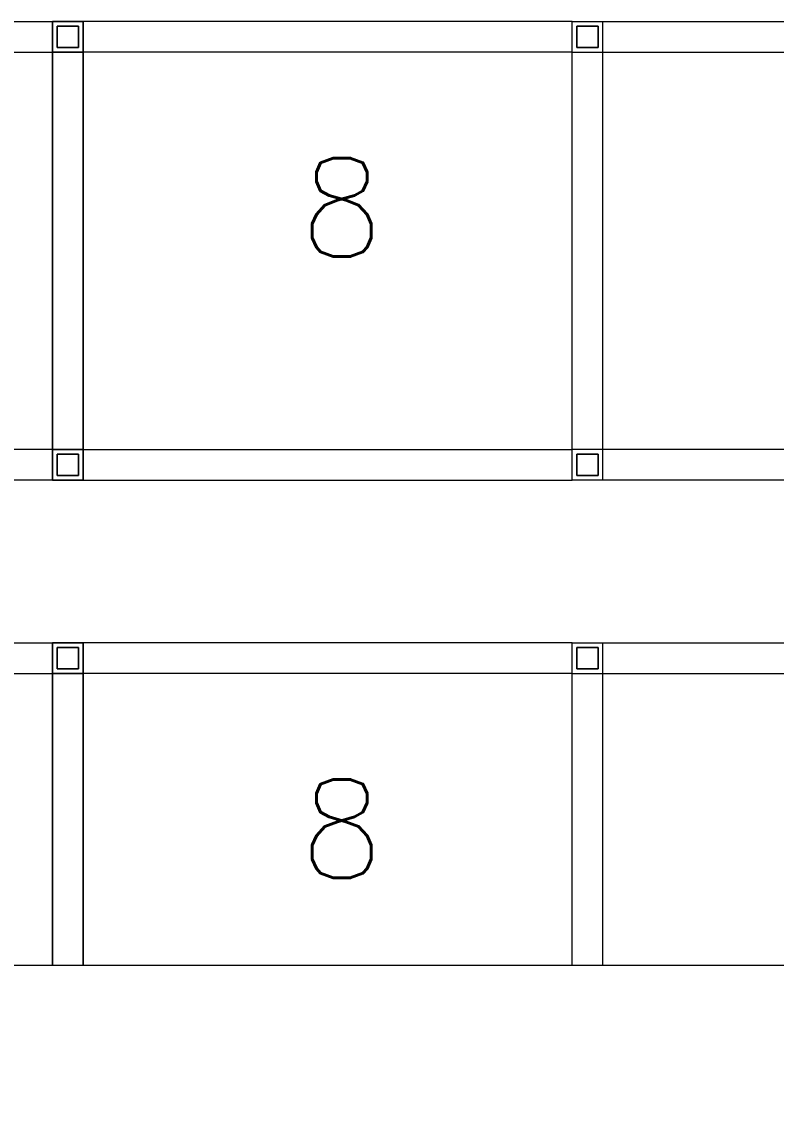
# Model space of a CAD drawing. Header units: millimetres. Extents: x -131970 to 468030, y -148196 to 152489.
# Drawn here: x 91458 to 93927, y 117894 to 121426 of the extents above; entities that cross this region are included whole.
import ezdxf
from ezdxf.xclip import XClip

# ---------------------------------------------------------------- set-up
doc = ezdxf.new("R2010")
doc.units = ezdxf.units.MM
doc.header["$LTSCALE"] = 500
doc.header["$XCLIPFRAME"] = 2
doc.layers.get('0').update_dxf_attribs({"linetype": 'CONTINUOUS'})
doc.layers.add('0 DIMENSION', color=1, linetype='CONTINUOUS', lineweight=13)
doc.styles.add('BUILDING PLAN$0$S1', font='romans1.shx')

# ---------------------------------------------------------------- blocks, each defined once
blk = doc.blocks.new('BUILDING PLAN$0$dfn')
at = {"color": 251}
for p, q in [((5747544.2, 381734.7), (5747544.2, 383434.7)), ((5747644, 381734.7), (5747644, 383434.7)), ((5748944.2, 383434.7), (5748944.2, 381734.7)), ((5749044.2, 383434.7), (5749044.2, 381734.7)), ((5749576.9, 381734.7), (5749576.9, 383434.7)), ((5749676.9, 381734.7), (5749676.9, 383434.7)), ((5749044.2, 381834.7), (5747544.2, 381834.7)), ((5749044.2, 381834.7), (5747544.2, 381834.7)), ((5749044.2, 381834.7), (5747544.2, 381834.7)), ((5749044.2, 381834.7), (5747544.2, 381834.7)), ((5749044.2, 381834.7), (5747544.2, 381834.7)), ((5749044.2, 381834.7), (5747544.2, 381834.7)), ((5749044.2, 381834.7), (5747544.2, 381834.7)), ((5749044.2, 381834.7), (5747544.2, 381834.7)), ((5749044.2, 381834.7), (5747544.2, 381834.7)), ((5749044.2, 381834.7), (5747544.2, 381834.7)), ((5751076.9, 381834.7), (5749576.9, 381834.7)), ((5751076.9, 381834.7), (5749576.9, 381834.7)), ((5751076.9, 381834.7), (5749576.9, 381834.7)), ((5751076.9, 381834.7), (5749576.9, 381834.7)), ((5751076.9, 381834.7), (5749576.9, 381834.7)), ((5751076.9, 381834.7), (5749576.9, 381834.7)), ((5751076.9, 381834.7), (5749576.9, 381834.7)), ((5751076.9, 381834.7), (5749576.9, 381834.7)), ((5751076.9, 381834.7), (5749576.9, 381834.7)), ((5751076.9, 381834.7), (5749576.9, 381834.7)), ((5747559, 381819.7), (5747559, 381749.7)), ((5747629, 381819.7), (5747559, 381819.7)), ((5747559, 381749.7), (5747559, 381819.7)), ((5747559, 381819.7), (5747629, 381819.7)), ((5747559, 381749.7), (5747559, 381819.7)), ((5747559, 381819.7), (5747629, 381819.7)), ((5747559, 381819.7), (5747559, 381749.7)), ((5747629, 381819.7), (5747559, 381819.7)), ((5747559, 381819.7), (5747559, 381749.7)), ((5747629, 381819.7), (5747559, 381819.7)), ((5747559, 381819.7), (5747559, 381749.7)), ((5747629, 381819.7), (5747559, 381819.7)), ((5747559, 381749.7), (5747559, 381819.7)), ((5747559, 381819.7), (5747629, 381819.7)), ((5747559, 381749.7), (5747559, 381819.7)), ((5747559, 381819.7), (5747629, 381819.7)), ((5747559, 381819.7), (5747559, 381749.7)), ((5747629, 381819.7), (5747559, 381819.7)), ((5747559, 381749.7), (5747559, 381819.7)), ((5747559, 381819.7), (5747629, 381819.7)), ((5747559, 381819.7), (5747559, 381749.7)), ((5747629, 381819.7), (5747559, 381819.7)), ((5747559, 381749.7), (5747559, 381819.7)), ((5747559, 381819.7), (5747629, 381819.7)), ((5747559, 381749.7), (5747559, 381819.7)), ((5747559, 381819.7), (5747629, 381819.7)), ((5747559, 381819.7), (5747559, 381749.7)), ((5747629, 381819.7), (5747559, 381819.7)), ((5747559, 381749.7), (5747559, 381819.7)), ((5747559, 381819.7), (5747629, 381819.7)), ((5747559, 381819.7), (5747559, 381749.7)), ((5747629, 381819.7), (5747559, 381819.7)), ((5747559, 381749.7), (5747559, 381819.7)), ((5747559, 381819.7), (5747629, 381819.7)), ((5747559, 381749.7), (5747559, 381819.7)), ((5747559, 381819.7), (5747629, 381819.7)), ((5747559, 381819.7), (5747559, 381749.7)), ((5747629, 381819.7), (5747559, 381819.7)), ((5747559, 381819.7), (5747559, 381749.7)), ((5747629, 381819.7), (5747559, 381819.7)), ((5747629, 381749.7), (5747629, 381819.7)), ((5747629, 381819.7), (5747629, 381749.7)), ((5747629, 381819.7), (5747629, 381749.7)), ((5747629, 381749.7), (5747629, 381819.7)), ((5747629, 381749.7), (5747629, 381819.7)), ((5747629, 381749.7), (5747629, 381819.7)), ((5747629, 381819.7), (5747629, 381749.7)), ((5747629, 381819.7), (5747629, 381749.7)), ((5747629, 381749.7), (5747629, 381819.7)), ((5747629, 381819.7), (5747629, 381749.7)), ((5747629, 381749.7), (5747629, 381819.7)), ((5747629, 381819.7), (5747629, 381749.7)), ((5747629, 381819.7), (5747629, 381749.7)), ((5747629, 381749.7), (5747629, 381819.7)), ((5747629, 381819.7), (5747629, 381749.7)), ((5747629, 381749.7), (5747629, 381819.7)), ((5747629, 381819.7), (5747629, 381749.7)), ((5747629, 381819.7), (5747629, 381749.7)), ((5747629, 381749.7), (5747629, 381819.7)), ((5747629, 381749.7), (5747629, 381819.7)), ((5748959.2, 381749.7), (5748959.2, 381819.7)), ((5748959.2, 381819.7), (5749029.2, 381819.7)), ((5748959.2, 381749.7), (5748959.2, 381819.7)), ((5748959.2, 381819.7), (5749029.2, 381819.7)), ((5749029.2, 381819.7), (5748959.2, 381819.7)), ((5748959.2, 381819.7), (5748959.2, 381749.7)), ((5749029.2, 381819.7), (5748959.2, 381819.7)), ((5748959.2, 381819.7), (5748959.2, 381749.7)), ((5748959.2, 381749.7), (5748959.2, 381819.7)), ((5748959.2, 381819.7), (5749029.2, 381819.7)), ((5748959.2, 381749.7), (5748959.2, 381819.7)), ((5748959.2, 381819.7), (5749029.2, 381819.7)), ((5749029.2, 381819.7), (5748959.2, 381819.7)), ((5748959.2, 381819.7), (5748959.2, 381749.7)), ((5749029.2, 381819.7), (5748959.2, 381819.7)), ((5748959.2, 381819.7), (5748959.2, 381749.7)), ((5748959.2, 381749.7), (5748959.2, 381819.7)), ((5748959.2, 381819.7), (5749029.2, 381819.7)), ((5749029.2, 381819.7), (5748959.2, 381819.7)), ((5748959.2, 381819.7), (5748959.2, 381749.7)), ((5748959.2, 381749.7), (5748959.2, 381819.7)), ((5748959.2, 381819.7), (5749029.2, 381819.7)), ((5749029.2, 381819.7), (5748959.2, 381819.7)), ((5748959.2, 381819.7), (5748959.2, 381749.7)), ((5749029.2, 381819.7), (5748959.2, 381819.7)), ((5748959.2, 381819.7), (5748959.2, 381749.7)), ((5748959.2, 381749.7), (5748959.2, 381819.7)), ((5748959.2, 381819.7), (5749029.2, 381819.7)), ((5749029.2, 381819.7), (5748959.2, 381819.7)), ((5748959.2, 381819.7), (5748959.2, 381749.7)), ((5748959.2, 381749.7), (5748959.2, 381819.7)), ((5748959.2, 381819.7), (5749029.2, 381819.7)), ((5748959.2, 381749.7), (5748959.2, 381819.7)), ((5748959.2, 381819.7), (5749029.2, 381819.7)), ((5749029.2, 381819.7), (5748959.2, 381819.7)), ((5748959.2, 381819.7), (5748959.2, 381749.7)), ((5749029.2, 381819.7), (5748959.2, 381819.7)), ((5748959.2, 381819.7), (5748959.2, 381749.7)), ((5748959.2, 381749.7), (5748959.2, 381819.7)), ((5748959.2, 381819.7), (5749029.2, 381819.7)), ((5749029.2, 381819.7), (5749029.2, 381749.7)), ((5749029.2, 381819.7), (5749029.2, 381749.7)), ((5749029.2, 381749.7), (5749029.2, 381819.7)), ((5749029.2, 381749.7), (5749029.2, 381819.7)), ((5749029.2, 381819.7), (5749029.2, 381749.7)), ((5749029.2, 381819.7), (5749029.2, 381749.7)), ((5749029.2, 381749.7), (5749029.2, 381819.7)), ((5749029.2, 381749.7), (5749029.2, 381819.7)), ((5749029.2, 381819.7), (5749029.2, 381749.7)), ((5749029.2, 381749.7), (5749029.2, 381819.7)), ((5749029.2, 381819.7), (5749029.2, 381749.7)), ((5749029.2, 381749.7), (5749029.2, 381819.7)), ((5749029.2, 381749.7), (5749029.2, 381819.7)), ((5749029.2, 381819.7), (5749029.2, 381749.7)), ((5749029.2, 381749.7), (5749029.2, 381819.7)), ((5749029.2, 381819.7), (5749029.2, 381749.7)), ((5749029.2, 381819.7), (5749029.2, 381749.7)), ((5749029.2, 381749.7), (5749029.2, 381819.7)), ((5749029.2, 381749.7), (5749029.2, 381819.7)), ((5749029.2, 381819.7), (5749029.2, 381749.7)), ((5749591.9, 381819.7), (5749591.9, 381749.7)), ((5749661.9, 381819.7), (5749591.9, 381819.7)), ((5749591.9, 381749.7), (5749591.9, 381819.7)), ((5749591.9, 381819.7), (5749661.9, 381819.7)), ((5749591.9, 381749.7), (5749591.9, 381819.7)), ((5749591.9, 381819.7), (5749661.9, 381819.7)), ((5749591.9, 381819.7), (5749591.9, 381749.7)), ((5749661.9, 381819.7), (5749591.9, 381819.7)), ((5749591.9, 381819.7), (5749591.9, 381749.7)), ((5749661.9, 381819.7), (5749591.9, 381819.7)), ((5749591.9, 381819.7), (5749591.9, 381749.7)), ((5749661.9, 381819.7), (5749591.9, 381819.7)), ((5749591.9, 381749.7), (5749591.9, 381819.7)), ((5749591.9, 381819.7), (5749661.9, 381819.7)), ((5749591.9, 381749.7), (5749591.9, 381819.7)), ((5749591.9, 381819.7), (5749661.9, 381819.7)), ((5749591.9, 381819.7), (5749591.9, 381749.7)), ((5749661.9, 381819.7), (5749591.9, 381819.7)), ((5749591.9, 381749.7), (5749591.9, 381819.7)), ((5749591.9, 381819.7), (5749661.9, 381819.7)), ((5749591.9, 381819.7), (5749591.9, 381749.7)), ((5749661.9, 381819.7), (5749591.9, 381819.7)), ((5749591.9, 381749.7), (5749591.9, 381819.7)), ((5749591.9, 381819.7), (5749661.9, 381819.7)), ((5749591.9, 381749.7), (5749591.9, 381819.7)), ((5749591.9, 381819.7), (5749661.9, 381819.7)), ((5749591.9, 381819.7), (5749591.9, 381749.7)), ((5749661.9, 381819.7), (5749591.9, 381819.7)), ((5749591.9, 381749.7), (5749591.9, 381819.7)), ((5749591.9, 381819.7), (5749661.9, 381819.7)), ((5749591.9, 381819.7), (5749591.9, 381749.7)), ((5749661.9, 381819.7), (5749591.9, 381819.7)), ((5749591.9, 381749.7), (5749591.9, 381819.7)), ((5749591.9, 381819.7), (5749661.9, 381819.7)), ((5749591.9, 381749.7), (5749591.9, 381819.7)), ((5749591.9, 381819.7), (5749661.9, 381819.7)), ((5749591.9, 381819.7), (5749591.9, 381749.7)), ((5749661.9, 381819.7), (5749591.9, 381819.7)), ((5749591.9, 381819.7), (5749591.9, 381749.7)), ((5749661.9, 381819.7), (5749591.9, 381819.7)), ((5749661.9, 381749.7), (5749661.9, 381819.7)), ((5749661.9, 381819.7), (5749661.9, 381749.7)), ((5749661.9, 381819.7), (5749661.9, 381749.7)), ((5749661.9, 381749.7), (5749661.9, 381819.7)), ((5749661.9, 381749.7), (5749661.9, 381819.7)), ((5749661.9, 381749.7), (5749661.9, 381819.7)), ((5749661.9, 381819.7), (5749661.9, 381749.7)), ((5749661.9, 381819.7), (5749661.9, 381749.7)), ((5749661.9, 381749.7), (5749661.9, 381819.7)), ((5749661.9, 381819.7), (5749661.9, 381749.7)), ((5749661.9, 381749.7), (5749661.9, 381819.7)), ((5749661.9, 381819.7), (5749661.9, 381749.7)), ((5749661.9, 381819.7), (5749661.9, 381749.7)), ((5749661.9, 381749.7), (5749661.9, 381819.7)), ((5749661.9, 381819.7), (5749661.9, 381749.7)), ((5749661.9, 381749.7), (5749661.9, 381819.7)), ((5749661.9, 381819.7), (5749661.9, 381749.7)), ((5749661.9, 381819.7), (5749661.9, 381749.7)), ((5749661.9, 381749.7), (5749661.9, 381819.7)), ((5749661.9, 381749.7), (5749661.9, 381819.7)), ((5749044.2, 381734.7), (5747544.2, 381734.7)), ((5747544.2, 381734.7), (5747544.2, 380034.7)), ((5749044.2, 381734.7), (5747544.2, 381734.7)), ((5749044.2, 381734.7), (5747544.2, 381734.7)), ((5749044.2, 381734.7), (5747544.2, 381734.7)), ((5749044.2, 381734.7), (5747544.2, 381734.7)), ((5749044.2, 381734.7), (5747544.2, 381734.7)), ((5749044.2, 381734.7), (5747544.2, 381734.7)), ((5749044.2, 381734.7), (5747544.2, 381734.7)), ((5749044.2, 381734.7), (5747544.2, 381734.7)), ((5749044.2, 381734.7), (5747544.2, 381734.7)), ((5749044.2, 381734.7), (5747544.2, 381734.7)), ((5749044.2, 381734.7), (5747544.2, 381734.7)), ((5747559, 381749.7), (5747629, 381749.7)), ((5747629, 381749.7), (5747559, 381749.7)), ((5747629, 381749.7), (5747559, 381749.7)), ((5747559, 381749.7), (5747629, 381749.7)), ((5747559, 381749.7), (5747629, 381749.7)), ((5747559, 381749.7), (5747629, 381749.7)), ((5747629, 381749.7), (5747559, 381749.7)), ((5747629, 381749.7), (5747559, 381749.7)), ((5747559, 381749.7), (5747629, 381749.7)), ((5747629, 381749.7), (5747559, 381749.7)), ((5747559, 381749.7), (5747629, 381749.7)), ((5747629, 381749.7), (5747559, 381749.7)), ((5747629, 381749.7), (5747559, 381749.7)), ((5747559, 381749.7), (5747629, 381749.7)), ((5747629, 381749.7), (5747559, 381749.7)), ((5747559, 381749.7), (5747629, 381749.7)), ((5747629, 381749.7), (5747559, 381749.7)), ((5747629, 381749.7), (5747559, 381749.7)), ((5747559, 381749.7), (5747629, 381749.7)), ((5747559, 381749.7), (5747629, 381749.7)), ((5747644, 381734.7), (5747644, 380034.7)), ((5748944.2, 380034.7), (5748944.2, 381734.7)), ((5749029.2, 381749.7), (5748959.2, 381749.7)), ((5749029.2, 381749.7), (5748959.2, 381749.7)), ((5748959.2, 381749.7), (5749029.2, 381749.7)), ((5748959.2, 381749.7), (5749029.2, 381749.7)), ((5749029.2, 381749.7), (5748959.2, 381749.7)), ((5749029.2, 381749.7), (5748959.2, 381749.7)), ((5748959.2, 381749.7), (5749029.2, 381749.7)), ((5748959.2, 381749.7), (5749029.2, 381749.7)), ((5749029.2, 381749.7), (5748959.2, 381749.7)), ((5748959.2, 381749.7), (5749029.2, 381749.7)), ((5749029.2, 381749.7), (5748959.2, 381749.7)), ((5748959.2, 381749.7), (5749029.2, 381749.7)), ((5748959.2, 381749.7), (5749029.2, 381749.7)), ((5749029.2, 381749.7), (5748959.2, 381749.7)), ((5748959.2, 381749.7), (5749029.2, 381749.7)), ((5749029.2, 381749.7), (5748959.2, 381749.7)), ((5749029.2, 381749.7), (5748959.2, 381749.7)), ((5748959.2, 381749.7), (5749029.2, 381749.7)), ((5748959.2, 381749.7), (5749029.2, 381749.7)), ((5749029.2, 381749.7), (5748959.2, 381749.7)), ((5749044.2, 380034.7), (5749044.2, 381734.7)), ((5751076.9, 381734.7), (5749576.9, 381734.7)), ((5749576.9, 381734.7), (5749576.9, 380034.7)), ((5751076.9, 381734.7), (5749576.9, 381734.7)), ((5751076.9, 381734.7), (5749576.9, 381734.7)), ((5751076.9, 381734.7), (5749576.9, 381734.7)), ((5751076.9, 381734.7), (5749576.9, 381734.7)), ((5751076.9, 381734.7), (5749576.9, 381734.7)), ((5751076.9, 381734.7), (5749576.9, 381734.7)), ((5751076.9, 381734.7), (5749576.9, 381734.7)), ((5751076.9, 381734.7), (5749576.9, 381734.7)), ((5751076.9, 381734.7), (5749576.9, 381734.7)), ((5751076.9, 381734.7), (5749576.9, 381734.7)), ((5751076.9, 381734.7), (5749576.9, 381734.7)), ((5749591.9, 381749.7), (5749661.9, 381749.7)), ((5749661.9, 381749.7), (5749591.9, 381749.7)), ((5749661.9, 381749.7), (5749591.9, 381749.7)), ((5749591.9, 381749.7), (5749661.9, 381749.7)), ((5749591.9, 381749.7), (5749661.9, 381749.7)), ((5749591.9, 381749.7), (5749661.9, 381749.7)), ((5749661.9, 381749.7), (5749591.9, 381749.7)), ((5749661.9, 381749.7), (5749591.9, 381749.7)), ((5749591.9, 381749.7), (5749661.9, 381749.7)), ((5749661.9, 381749.7), (5749591.9, 381749.7)), ((5749591.9, 381749.7), (5749661.9, 381749.7)), ((5749661.9, 381749.7), (5749591.9, 381749.7)), ((5749661.9, 381749.7), (5749591.9, 381749.7)), ((5749591.9, 381749.7), (5749661.9, 381749.7)), ((5749661.9, 381749.7), (5749591.9, 381749.7)), ((5749591.9, 381749.7), (5749661.9, 381749.7)), ((5749661.9, 381749.7), (5749591.9, 381749.7)), ((5749661.9, 381749.7), (5749591.9, 381749.7)), ((5749591.9, 381749.7), (5749661.9, 381749.7)), ((5749591.9, 381749.7), (5749661.9, 381749.7)), ((5749676.9, 381734.7), (5749676.9, 380034.7)), ((5747544.2, 378434.7), (5747544.2, 380134.7)), ((5747544.2, 380134.7), (5749044.2, 380134.7)), ((5749044.2, 380134.7), (5747544.2, 380134.7)), ((5749044.2, 380134.7), (5747544.2, 380134.7)), ((5749044.2, 380134.7), (5747544.2, 380134.7)), ((5749044.2, 380134.7), (5747544.2, 380134.7)), ((5749044.2, 380134.7), (5747544.2, 380134.7)), ((5749044.2, 380134.7), (5747544.2, 380134.7)), ((5749044.2, 380134.7), (5747544.2, 380134.7)), ((5749044.2, 380134.7), (5747544.2, 380134.7)), ((5749044.2, 380134.7), (5747544.2, 380134.7)), ((5749044.2, 380134.7), (5747544.2, 380134.7)), ((5747644, 378434.7), (5747644, 380134.7)), ((5748944.2, 380134.7), (5748944.2, 378434.7)), ((5749044.2, 380134.7), (5749044.2, 378434.7)), ((5749576.9, 378434.7), (5749576.9, 380134.7)), ((5749576.9, 380134.7), (5751076.9, 380134.7)), ((5751076.9, 380134.7), (5749576.9, 380134.7)), ((5751076.9, 380134.7), (5749576.9, 380134.7)), ((5751076.9, 380134.7), (5749576.9, 380134.7)), ((5751076.9, 380134.7), (5749576.9, 380134.7)), ((5751076.9, 380134.7), (5749576.9, 380134.7)), ((5751076.9, 380134.7), (5749576.9, 380134.7)), ((5751076.9, 380134.7), (5749576.9, 380134.7)), ((5751076.9, 380134.7), (5749576.9, 380134.7)), ((5751076.9, 380134.7), (5749576.9, 380134.7)), ((5751076.9, 380134.7), (5749576.9, 380134.7)), ((5749676.9, 378434.7), (5749676.9, 380134.7)), ((5747559, 380119.7), (5747559, 380049.7)), ((5747629, 380119.7), (5747559, 380119.7)), ((5747559, 380119.7), (5747559, 380049.7)), ((5747629, 380119.7), (5747559, 380119.7)), ((5747559, 380049.7), (5747559, 380119.7)), ((5747559, 380119.7), (5747629, 380119.7)), ((5747559, 380049.7), (5747559, 380119.7)), ((5747559, 380119.7), (5747629, 380119.7)), ((5747559, 380119.7), (5747559, 380049.7)), ((5747629, 380119.7), (5747559, 380119.7)), ((5747559, 380049.7), (5747559, 380119.7)), ((5747559, 380119.7), (5747629, 380119.7)), ((5747559, 380119.7), (5747559, 380049.7)), ((5747629, 380119.7), (5747559, 380119.7)), ((5747559, 380049.7), (5747559, 380119.7)), ((5747559, 380119.7), (5747629, 380119.7)), ((5747559, 380049.7), (5747559, 380119.7)), ((5747559, 380119.7), (5747629, 380119.7)), ((5747559, 380119.7), (5747559, 380049.7)), ((5747629, 380119.7), (5747559, 380119.7)), ((5747559, 380119.7), (5747559, 380049.7)), ((5747629, 380119.7), (5747559, 380119.7)), ((5747559, 380049.7), (5747559, 380119.7)), ((5747559, 380119.7), (5747629, 380119.7)), ((5747559, 380119.7), (5747559, 380049.7)), ((5747629, 380119.7), (5747559, 380119.7)), ((5747559, 380119.7), (5747559, 380049.7)), ((5747629, 380119.7), (5747559, 380119.7)), ((5747559, 380049.7), (5747559, 380119.7)), ((5747559, 380119.7), (5747629, 380119.7)), ((5747559, 380049.7), (5747559, 380119.7)), ((5747559, 380119.7), (5747629, 380119.7)), ((5747559, 380049.7), (5747559, 380119.7)), ((5747559, 380119.7), (5747629, 380119.7)), ((5747559, 380119.7), (5747559, 380049.7)), ((5747629, 380119.7), (5747559, 380119.7)), ((5747559, 380119.7), (5747559, 380049.7)), ((5747629, 380119.7), (5747559, 380119.7)), ((5747559, 380049.7), (5747559, 380119.7)), ((5747559, 380119.7), (5747629, 380119.7)), ((5747629, 380049.7), (5747629, 380119.7)), ((5747629, 380049.7), (5747629, 380119.7)), ((5747629, 380119.7), (5747629, 380049.7)), ((5747629, 380119.7), (5747629, 380049.7)), ((5747629, 380049.7), (5747629, 380119.7)), ((5747629, 380119.7), (5747629, 380049.7)), ((5747629, 380049.7), (5747629, 380119.7)), ((5747629, 380119.7), (5747629, 380049.7)), ((5747629, 380119.7), (5747629, 380049.7)), ((5747629, 380049.7), (5747629, 380119.7)), ((5747629, 380049.7), (5747629, 380119.7)), ((5747629, 380119.7), (5747629, 380049.7)), ((5747629, 380049.7), (5747629, 380119.7)), ((5747629, 380049.7), (5747629, 380119.7)), ((5747629, 380119.7), (5747629, 380049.7)), ((5747629, 380119.7), (5747629, 380049.7)), ((5747629, 380119.7), (5747629, 380049.7)), ((5747629, 380049.7), (5747629, 380119.7)), ((5747629, 380049.7), (5747629, 380119.7)), ((5747629, 380119.7), (5747629, 380049.7)), ((5749029.2, 380119.7), (5748959.2, 380119.7)), ((5748959.2, 380119.7), (5748959.2, 380049.7)), ((5748959.2, 380049.7), (5748959.2, 380119.7)), ((5748959.2, 380119.7), (5749029.2, 380119.7)), ((5748959.2, 380049.7), (5748959.2, 380119.7)), ((5748959.2, 380119.7), (5749029.2, 380119.7)), ((5749029.2, 380119.7), (5748959.2, 380119.7)), ((5748959.2, 380119.7), (5748959.2, 380049.7)), ((5749029.2, 380119.7), (5748959.2, 380119.7)), ((5748959.2, 380119.7), (5748959.2, 380049.7)), ((5748959.2, 380049.7), (5748959.2, 380119.7)), ((5748959.2, 380119.7), (5749029.2, 380119.7)), ((5749029.2, 380119.7), (5748959.2, 380119.7)), ((5748959.2, 380119.7), (5748959.2, 380049.7)), ((5748959.2, 380049.7), (5748959.2, 380119.7)), ((5748959.2, 380119.7), (5749029.2, 380119.7)), ((5748959.2, 380049.7), (5748959.2, 380119.7)), ((5748959.2, 380119.7), (5749029.2, 380119.7)), ((5749029.2, 380119.7), (5748959.2, 380119.7)), ((5748959.2, 380119.7), (5748959.2, 380049.7)), ((5748959.2, 380049.7), (5748959.2, 380119.7)), ((5748959.2, 380119.7), (5749029.2, 380119.7)), ((5749029.2, 380119.7), (5748959.2, 380119.7)), ((5748959.2, 380119.7), (5748959.2, 380049.7)), ((5749029.2, 380119.7), (5748959.2, 380119.7)), ((5748959.2, 380119.7), (5748959.2, 380049.7)), ((5748959.2, 380049.7), (5748959.2, 380119.7)), ((5748959.2, 380119.7), (5749029.2, 380119.7)), ((5748959.2, 380049.7), (5748959.2, 380119.7)), ((5748959.2, 380119.7), (5749029.2, 380119.7)), ((5749029.2, 380119.7), (5748959.2, 380119.7)), ((5748959.2, 380119.7), (5748959.2, 380049.7)), ((5748959.2, 380049.7), (5748959.2, 380119.7)), ((5748959.2, 380119.7), (5749029.2, 380119.7)), ((5749029.2, 380119.7), (5748959.2, 380119.7)), ((5748959.2, 380119.7), (5748959.2, 380049.7)), ((5749029.2, 380119.7), (5748959.2, 380119.7)), ((5748959.2, 380119.7), (5748959.2, 380049.7)), ((5748959.2, 380049.7), (5748959.2, 380119.7)), ((5748959.2, 380119.7), (5749029.2, 380119.7)), ((5749029.2, 380049.7), (5749029.2, 380119.7)), ((5749029.2, 380119.7), (5749029.2, 380049.7)), ((5749029.2, 380119.7), (5749029.2, 380049.7)), ((5749029.2, 380049.7), (5749029.2, 380119.7)), ((5749029.2, 380049.7), (5749029.2, 380119.7)), ((5749029.2, 380119.7), (5749029.2, 380049.7)), ((5749029.2, 380049.7), (5749029.2, 380119.7)), ((5749029.2, 380119.7), (5749029.2, 380049.7)), ((5749029.2, 380119.7), (5749029.2, 380049.7)), ((5749029.2, 380049.7), (5749029.2, 380119.7)), ((5749029.2, 380119.7), (5749029.2, 380049.7)), ((5749029.2, 380049.7), (5749029.2, 380119.7)), ((5749029.2, 380049.7), (5749029.2, 380119.7)), ((5749029.2, 380119.7), (5749029.2, 380049.7)), ((5749029.2, 380119.7), (5749029.2, 380049.7)), ((5749029.2, 380049.7), (5749029.2, 380119.7)), ((5749029.2, 380119.7), (5749029.2, 380049.7)), ((5749029.2, 380049.7), (5749029.2, 380119.7)), ((5749029.2, 380049.7), (5749029.2, 380119.7)), ((5749029.2, 380119.7), (5749029.2, 380049.7)), ((5749591.9, 380119.7), (5749591.9, 380049.7)), ((5749661.9, 380119.7), (5749591.9, 380119.7)), ((5749591.9, 380119.7), (5749591.9, 380049.7)), ((5749661.9, 380119.7), (5749591.9, 380119.7)), ((5749591.9, 380049.7), (5749591.9, 380119.7)), ((5749591.9, 380119.7), (5749661.9, 380119.7)), ((5749591.9, 380049.7), (5749591.9, 380119.7)), ((5749591.9, 380119.7), (5749661.9, 380119.7)), ((5749591.9, 380119.7), (5749591.9, 380049.7)), ((5749661.9, 380119.7), (5749591.9, 380119.7)), ((5749591.9, 380049.7), (5749591.9, 380119.7)), ((5749591.9, 380119.7), (5749661.9, 380119.7)), ((5749591.9, 380119.7), (5749591.9, 380049.7)), ((5749661.9, 380119.7), (5749591.9, 380119.7)), ((5749591.9, 380049.7), (5749591.9, 380119.7)), ((5749591.9, 380119.7), (5749661.9, 380119.7)), ((5749591.9, 380049.7), (5749591.9, 380119.7)), ((5749591.9, 380119.7), (5749661.9, 380119.7)), ((5749591.9, 380119.7), (5749591.9, 380049.7)), ((5749661.9, 380119.7), (5749591.9, 380119.7)), ((5749591.9, 380119.7), (5749591.9, 380049.7)), ((5749661.9, 380119.7), (5749591.9, 380119.7)), ((5749591.9, 380049.7), (5749591.9, 380119.7)), ((5749591.9, 380119.7), (5749661.9, 380119.7)), ((5749591.9, 380119.7), (5749591.9, 380049.7)), ((5749661.9, 380119.7), (5749591.9, 380119.7)), ((5749591.9, 380119.7), (5749591.9, 380049.7)), ((5749661.9, 380119.7), (5749591.9, 380119.7)), ((5749591.9, 380049.7), (5749591.9, 380119.7)), ((5749591.9, 380119.7), (5749661.9, 380119.7)), ((5749591.9, 380049.7), (5749591.9, 380119.7)), ((5749591.9, 380119.7), (5749661.9, 380119.7)), ((5749591.9, 380049.7), (5749591.9, 380119.7)), ((5749591.9, 380119.7), (5749661.9, 380119.7)), ((5749591.9, 380119.7), (5749591.9, 380049.7)), ((5749661.9, 380119.7), (5749591.9, 380119.7)), ((5749591.9, 380119.7), (5749591.9, 380049.7)), ((5749661.9, 380119.7), (5749591.9, 380119.7)), ((5749591.9, 380049.7), (5749591.9, 380119.7)), ((5749591.9, 380119.7), (5749661.9, 380119.7)), ((5749661.9, 380049.7), (5749661.9, 380119.7)), ((5749661.9, 380049.7), (5749661.9, 380119.7)), ((5749661.9, 380119.7), (5749661.9, 380049.7)), ((5749661.9, 380119.7), (5749661.9, 380049.7)), ((5749661.9, 380049.7), (5749661.9, 380119.7)), ((5749661.9, 380119.7), (5749661.9, 380049.7)), ((5749661.9, 380049.7), (5749661.9, 380119.7)), ((5749661.9, 380119.7), (5749661.9, 380049.7)), ((5749661.9, 380119.7), (5749661.9, 380049.7)), ((5749661.9, 380049.7), (5749661.9, 380119.7)), ((5749661.9, 380049.7), (5749661.9, 380119.7)), ((5749661.9, 380119.7), (5749661.9, 380049.7)), ((5749661.9, 380049.7), (5749661.9, 380119.7)), ((5749661.9, 380049.7), (5749661.9, 380119.7)), ((5749661.9, 380119.7), (5749661.9, 380049.7)), ((5749661.9, 380119.7), (5749661.9, 380049.7)), ((5749661.9, 380119.7), (5749661.9, 380049.7)), ((5749661.9, 380049.7), (5749661.9, 380119.7)), ((5749661.9, 380049.7), (5749661.9, 380119.7)), ((5749661.9, 380119.7), (5749661.9, 380049.7)), ((5749044.2, 380034.7), (5747544.2, 380034.7)), ((5747544.2, 380034.7), (5749044.2, 380034.7)), ((5749044.2, 380034.7), (5747544.2, 380034.7)), ((5749044.2, 380034.7), (5747544.2, 380034.7)), ((5749044.2, 380034.7), (5747544.2, 380034.7)), ((5749044.2, 380034.7), (5747544.2, 380034.7)), ((5749044.2, 380034.7), (5747544.2, 380034.7)), ((5749044.2, 380034.7), (5747544.2, 380034.7)), ((5749044.2, 380034.7), (5747544.2, 380034.7)), ((5749044.2, 380034.7), (5747544.2, 380034.7)), ((5749044.2, 380034.7), (5747544.2, 380034.7)), ((5747559, 380049.7), (5747629, 380049.7)), ((5747559, 380049.7), (5747629, 380049.7)), ((5747629, 380049.7), (5747559, 380049.7)), ((5747629, 380049.7), (5747559, 380049.7)), ((5747559, 380049.7), (5747629, 380049.7)), ((5747629, 380049.7), (5747559, 380049.7)), ((5747559, 380049.7), (5747629, 380049.7)), ((5747629, 380049.7), (5747559, 380049.7)), ((5747629, 380049.7), (5747559, 380049.7)), ((5747559, 380049.7), (5747629, 380049.7)), ((5747559, 380049.7), (5747629, 380049.7)), ((5747629, 380049.7), (5747559, 380049.7)), ((5747559, 380049.7), (5747629, 380049.7)), ((5747559, 380049.7), (5747629, 380049.7)), ((5747629, 380049.7), (5747559, 380049.7)), ((5747629, 380049.7), (5747559, 380049.7)), ((5747629, 380049.7), (5747559, 380049.7)), ((5747559, 380049.7), (5747629, 380049.7)), ((5747559, 380049.7), (5747629, 380049.7)), ((5747629, 380049.7), (5747559, 380049.7)), ((5748959.2, 380049.7), (5749029.2, 380049.7)), ((5749029.2, 380049.7), (5748959.2, 380049.7)), ((5749029.2, 380049.7), (5748959.2, 380049.7)), ((5748959.2, 380049.7), (5749029.2, 380049.7)), ((5748959.2, 380049.7), (5749029.2, 380049.7)), ((5749029.2, 380049.7), (5748959.2, 380049.7)), ((5748959.2, 380049.7), (5749029.2, 380049.7)), ((5749029.2, 380049.7), (5748959.2, 380049.7)), ((5749029.2, 380049.7), (5748959.2, 380049.7)), ((5748959.2, 380049.7), (5749029.2, 380049.7)), ((5749029.2, 380049.7), (5748959.2, 380049.7)), ((5748959.2, 380049.7), (5749029.2, 380049.7)), ((5748959.2, 380049.7), (5749029.2, 380049.7)), ((5749029.2, 380049.7), (5748959.2, 380049.7)), ((5749029.2, 380049.7), (5748959.2, 380049.7)), ((5748959.2, 380049.7), (5749029.2, 380049.7)), ((5749029.2, 380049.7), (5748959.2, 380049.7)), ((5748959.2, 380049.7), (5749029.2, 380049.7)), ((5748959.2, 380049.7), (5749029.2, 380049.7)), ((5749029.2, 380049.7), (5748959.2, 380049.7)), ((5751076.9, 380034.7), (5749576.9, 380034.7)), ((5749576.9, 380034.7), (5751076.9, 380034.7)), ((5751076.9, 380034.7), (5749576.9, 380034.7)), ((5751076.9, 380034.7), (5749576.9, 380034.7)), ((5751076.9, 380034.7), (5749576.9, 380034.7)), ((5751076.9, 380034.7), (5749576.9, 380034.7)), ((5751076.9, 380034.7), (5749576.9, 380034.7)), ((5751076.9, 380034.7), (5749576.9, 380034.7)), ((5751076.9, 380034.7), (5749576.9, 380034.7)), ((5751076.9, 380034.7), (5749576.9, 380034.7)), ((5751076.9, 380034.7), (5749576.9, 380034.7)), ((5749591.9, 380049.7), (5749661.9, 380049.7)), ((5749591.9, 380049.7), (5749661.9, 380049.7)), ((5749661.9, 380049.7), (5749591.9, 380049.7)), ((5749661.9, 380049.7), (5749591.9, 380049.7)), ((5749591.9, 380049.7), (5749661.9, 380049.7)), ((5749661.9, 380049.7), (5749591.9, 380049.7)), ((5749591.9, 380049.7), (5749661.9, 380049.7)), ((5749661.9, 380049.7), (5749591.9, 380049.7)), ((5749661.9, 380049.7), (5749591.9, 380049.7)), ((5749591.9, 380049.7), (5749661.9, 380049.7)), ((5749591.9, 380049.7), (5749661.9, 380049.7)), ((5749661.9, 380049.7), (5749591.9, 380049.7)), ((5749591.9, 380049.7), (5749661.9, 380049.7)), ((5749591.9, 380049.7), (5749661.9, 380049.7)), ((5749661.9, 380049.7), (5749591.9, 380049.7)), ((5749661.9, 380049.7), (5749591.9, 380049.7)), ((5749661.9, 380049.7), (5749591.9, 380049.7)), ((5749591.9, 380049.7), (5749661.9, 380049.7)), ((5749591.9, 380049.7), (5749661.9, 380049.7)), ((5749661.9, 380049.7), (5749591.9, 380049.7))]:
    blk.add_line(p, q, dxfattribs=at)
at = {"color": 251, "style": 'BUILDING PLAN$0$S1'}
for p in [(5748313.2, 380842.4), (5750346, 380842.4)]:
    blk.add_text('8', height=322.4, rotation=90, dxfattribs=at).set_placement(p)
blk = doc.blocks.new('BUILDING PLAN')
at = {"color": 9, "lineweight": -2, "rotation": 270}
blk.add_blockref('BUILDING PLAN$0$dfn', (-378475.3, 5723470.6), dxfattribs=at)

msp = doc.modelspace()

# ---------------------------------------------------------------- block references
at = {"layer": '0 DIMENSION', "linetype": 'ByBlock'}
ref = msp.add_blockref('BUILDING PLAN', (90000, 145500), dxfattribs=at)
XClip(ref).set_block_clipping_path([(-40296.2847446482, -27160.9180562167), (34674.8181025925, 6489.0819437833)])

doc.saveas('drawing.dxf')
